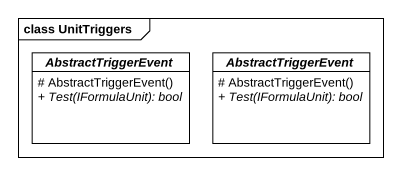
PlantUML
@startuml
mainframe class UnitTriggers
hide circle
hide empty members
skinparam classAttributeIconSize 0
abstract class AbstractTriggerEvent {
  # AbstractTriggerEvent()
  {abstract} + Test(IFormulaUnit): bool
}
abstract class "AbstractTriggerEvent" as AbstractTriggerEvent_2 {
  # AbstractTriggerEvent()
  {abstract} + Test(IFormulaUnit): bool
}
@enduml
